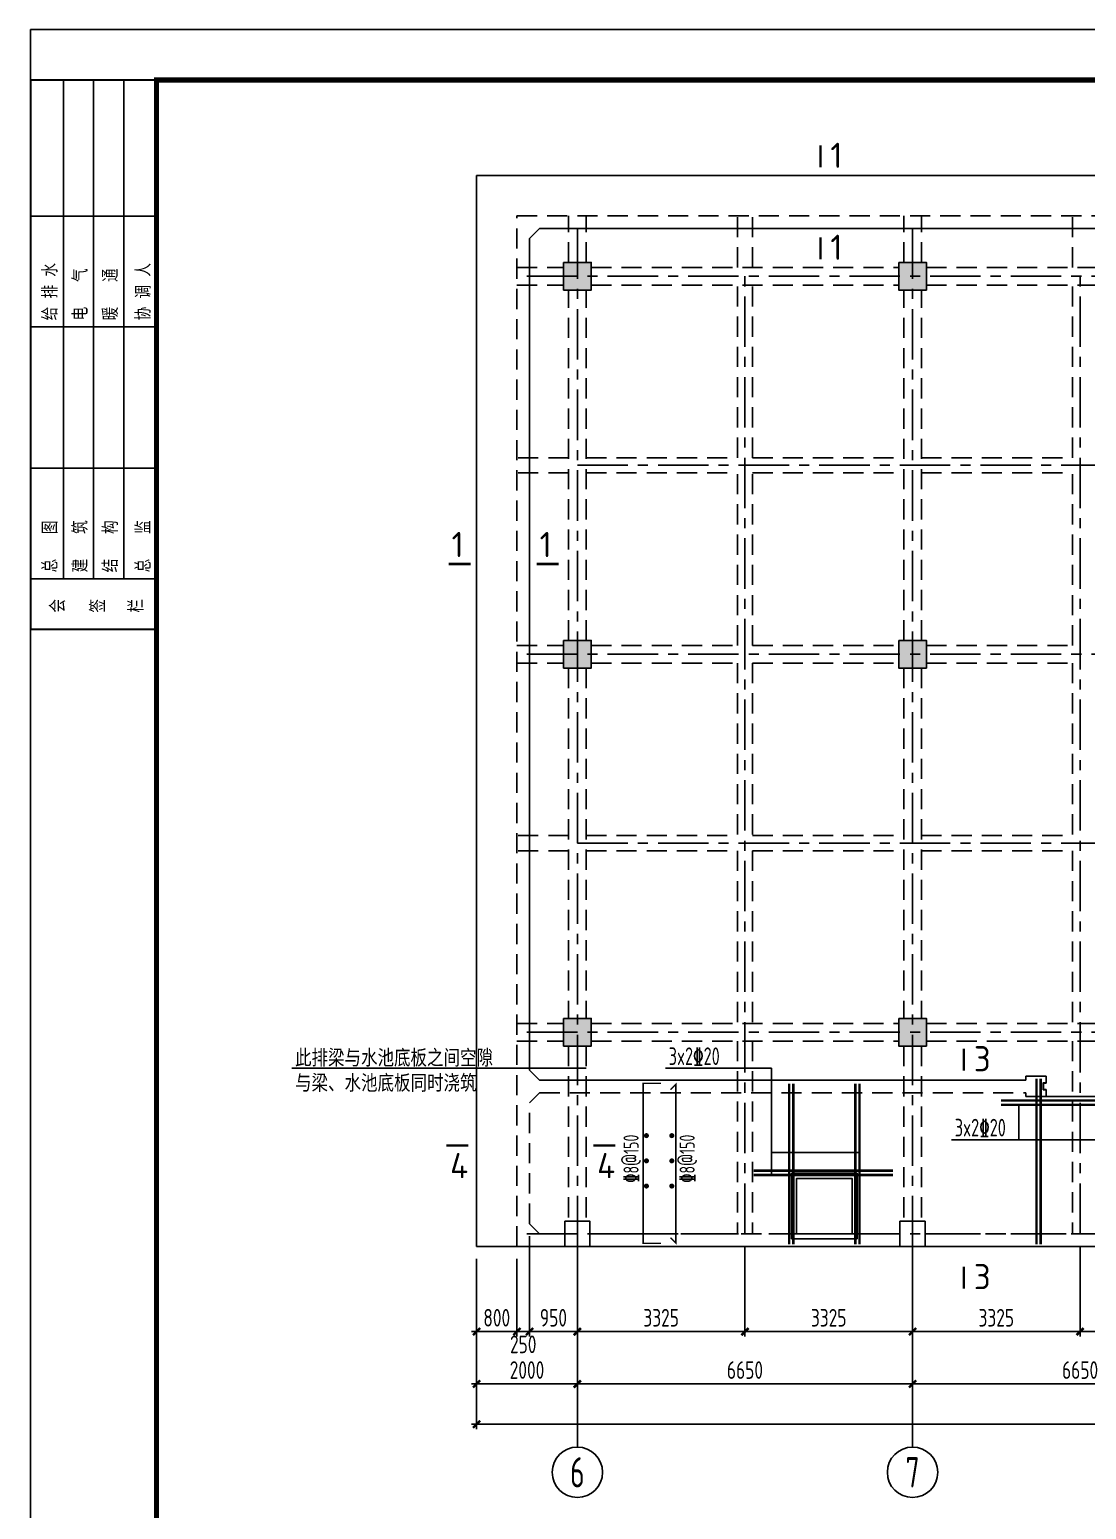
# Model space of a CAD drawing. Extents: x 665703 to 1047784, y -160603 to 92239.
# Drawn here: x 963647 to 984616, y 9151 to 38514 of the extents above; entities that cross this region are included whole.
import ezdxf
from ezdxf.enums import TextEntityAlignment as Align

# ---------------------------------------------------------------- set-up
doc = ezdxf.new("R2010")
doc.units = 0
doc.header["$LTSCALE"] = 800
doc.linetypes.add('CENTER', pattern=[2, 1.25, -0.25, 0.25, -0.25])
doc.linetypes.add('DASHED', pattern=[0.75, 0.5, -0.25])
doc.layers.get('0').update_dxf_attribs({"linetype": 'CONTINUOUS'})
doc.layers.get('Defpoints').update_dxf_attribs({"linetype": 'CONTINUOUS'})
for name, color, linetype in [('AXIS', 4, 'CENTER'), ('BEAM', 3, 'DASHED'), ('COLU', 3, 'CONTINUOUS'), ('DIM', 2, 'CONTINUOUS'), ('HATCH', 254, 'CONTINUOUS'), ('NUM', 7, 'CONTINUOUS'), ('REIN', 1, 'CONTINUOUS'), ('STEEL', 7, 'CONTINUOUS'), ('TEXT', 7, 'CONTINUOUS'), ('THICK', 6, 'CONTINUOUS'), ('TK', 7, 'CONTINUOUS'), ('中粗', 3, 'CONTINUOUS'), ('细线', 7, 'CONTINUOUS')]:
    doc.layers.add(name, color=color, linetype=linetype)
doc.styles.add('title1', font='SIMHEI.TTF', dxfattribs={"width": 0.8})
doc.styles.add('TSSD_Axis', font='tssdeng.shx', dxfattribs={"width": 0.7, "bigfont": 'tssdchn.shx'})
doc.styles.add('TSSD_Dimension', font='Tssdeng.shx', dxfattribs={"width": 0.75, "bigfont": 'hztxt.shx'})
doc.styles.add('TSSD_Label', font='Tssdeng.shx', dxfattribs={"width": 0.7, "bigfont": 'hztxt.shx'})
doc.styles.add('TSSD_Norm', font='Tssdeng.shx', dxfattribs={"bigfont": 'hztxt.shx'})
doc.styles.add('TSSD_Rein', font='Tssdeng.shx', dxfattribs={"width": 0.7, "bigfont": 'hztxt.shx'})
doc.dimstyles.new('TSSD_100_100', dxfattribs={"dimtxt": 350, "dimasz": 100, "dimexe": 100, "dimexo": 250, "dimgap": 100, "dimtad": 1, "dimdec": 0, "dimzin": 0, "dimdsep": 46, "dimtxsty": 'TSSD_Dimension', "dimblk": 'ARCHTICK', "dimcen": 0, "dimdle": 100, "dimclrt": 7, "dimadec": 0, "dimazin": 0, "dimtfac": 1, "dimtdec": 0, "dimtix": 1, "dimtmove": 2, "dimatfit": 3, "dimldrblk": 'ARCHTICK', "dimfxl": 0, "dimtolj": 1, "dimtzin": 0, "dimarcsym": 0})

# ---------------------------------------------------------------- blocks, each defined once
blk = doc.blocks.new('ts_axno')
at = {"color": 0, "linetype": 'ByBlock', "lineweight": -2}
blk.add_circle((0, 0), 0.5, dxfattribs=at)
at = {"color": 0, "linetype": 'ByBlock', "lineweight": -2, "style": 'TSSD_Axis', "width": 0.7}
blk.add_attdef('A', text='', height=0.6, dxfattribs=at).set_placement((0, 0), align=Align.MIDDLE_CENTER)
blk = doc.blocks.new('_ArchTick')
at = {"color": 0, "const_width": 0.5}
blk.add_lwpolyline([(-0.71, -0.71), (0.71, 0.71)], dxfattribs=at)
blk = doc.blocks.new('*D250')
at = {"layer": 'Defpoints', "color": 0, "transparency": 16777216}
for p in [(981166, 14370), (987816, 14370), (981166, 11641)]:
    blk.add_point(p, dxfattribs=at)
at = {"layer": 'DIM', "color": 0, "lineweight": -2, "transparency": 16777216}
for p, q in [((981166, 14120), (981166, 11541)), ((987816, 14120), (987816, 11541)), ((987916, 11641), (981066, 11641))]:
    blk.add_line(p, q, dxfattribs=at)
at = {"layer": 'DIM', "color": 0, "lineweight": -2, "transparency": 16777216, "xscale": 100, "yscale": 100, "zscale": 100, "rotation": 180}
blk.add_blockref('_ArchTick', (981166, 11641), dxfattribs=at)
at = {"layer": 'DIM', "color": 0, "lineweight": -2, "transparency": 16777216, "xscale": 100, "yscale": 100, "zscale": 100}
blk.add_blockref('_ArchTick', (987816, 11641), dxfattribs=at)
at = {"layer": 'DIM', "color": 7, "transparency": 16777216, "insert": (984491, 11916), "char_height": 350, "attachment_point": 5, "style": 'TSSD_Dimension'}
blk.add_mtext('\\A1;6650', dxfattribs=at)
blk = doc.blocks.new('*D251')
at = {"layer": 'Defpoints', "color": 0, "transparency": 16777216}
for p in [(974516, 14370), (981166, 14370), (974516, 11641)]:
    blk.add_point(p, dxfattribs=at)
at = {"layer": 'DIM', "color": 0, "lineweight": -2, "transparency": 16777216}
for p, q in [((974516, 14120), (974516, 11541)), ((981166, 14120), (981166, 11541)), ((981266, 11641), (974416, 11641))]:
    blk.add_line(p, q, dxfattribs=at)
at = {"layer": 'DIM', "color": 0, "lineweight": -2, "transparency": 16777216, "xscale": 100, "yscale": 100, "zscale": 100, "rotation": 180}
blk.add_blockref('_ArchTick', (974516, 11641), dxfattribs=at)
at = {"layer": 'DIM', "color": 0, "lineweight": -2, "transparency": 16777216, "xscale": 100, "yscale": 100, "zscale": 100}
blk.add_blockref('_ArchTick', (981166, 11641), dxfattribs=at)
at = {"layer": 'DIM', "color": 7, "transparency": 16777216, "insert": (977841, 11916), "char_height": 350, "attachment_point": 5, "style": 'TSSD_Dimension'}
blk.add_mtext('\\A1;6650', dxfattribs=at)
blk = doc.blocks.new('*D252')
at = {"layer": 'Defpoints', "color": 0, "transparency": 16777216}
for p in [(972516, 14120), (1003116, 14370), (1003116, 10841)]:
    blk.add_point(p, dxfattribs=at)
at = {"layer": 'DIM', "color": 0, "lineweight": -2, "transparency": 16777216}
for p, q in [((1003116, 14120), (1003116, 10741)), ((972516, 13870), (972516, 10741)), ((972416, 10841), (1003216, 10841))]:
    blk.add_line(p, q, dxfattribs=at)
at = {"layer": 'DIM', "color": 0, "lineweight": -2, "transparency": 16777216, "xscale": 100, "yscale": 100, "zscale": 100, "rotation": 180}
blk.add_blockref('_ArchTick', (972516, 10841), dxfattribs=at)
at = {"layer": 'DIM', "color": 0, "lineweight": -2, "transparency": 16777216, "xscale": 100, "yscale": 100, "zscale": 100}
blk.add_blockref('_ArchTick', (1003116, 10841), dxfattribs=at)
at = {"layer": 'DIM', "color": 7, "transparency": 16777216, "insert": (987816, 11116), "char_height": 350, "attachment_point": 5, "style": 'TSSD_Dimension'}
blk.add_mtext('\\A1;30600', dxfattribs=at)
blk = doc.blocks.new('*D232')
at = {"layer": 'Defpoints', "color": 0, "transparency": 16777216}
for p in [(972516, 14370), (973316, 14370), (973316, 12679)]:
    blk.add_point(p, dxfattribs=at)
at = {"layer": 'DIM', "color": 0, "lineweight": -2, "transparency": 16777216}
for p, q in [((972516, 14120), (972516, 12579)), ((973316, 14120), (973316, 12579)), ((972416, 12679), (973416, 12679))]:
    blk.add_line(p, q, dxfattribs=at)
at = {"layer": 'DIM', "color": 0, "lineweight": -2, "transparency": 16777216, "xscale": 100, "yscale": 100, "zscale": 100, "rotation": 180}
blk.add_blockref('_ArchTick', (972516, 12679), dxfattribs=at)
at = {"layer": 'DIM', "color": 0, "lineweight": -2, "transparency": 16777216, "xscale": 100, "yscale": 100, "zscale": 100}
blk.add_blockref('_ArchTick', (973316, 12679), dxfattribs=at)
at = {"layer": 'DIM', "color": 7, "transparency": 16777216, "insert": (972916, 12954), "char_height": 350, "attachment_point": 5, "style": 'TSSD_Dimension'}
blk.add_mtext('\\A1;800', dxfattribs=at)
blk = doc.blocks.new('*D233')
at = {"layer": 'Defpoints', "color": 0, "transparency": 16777216}
for p in [(973566, 14820), (973316, 14370), (973566, 12679)]:
    blk.add_point(p, dxfattribs=at)
at = {"layer": 'DIM', "color": 0, "lineweight": -2, "transparency": 16777216}
for p, q in [((973566, 14570), (973566, 12579)), ((973316, 14120), (973316, 12579)), ((973216, 12679), (973666, 12679))]:
    blk.add_line(p, q, dxfattribs=at)
at = {"layer": 'DIM', "color": 0, "lineweight": -2, "transparency": 16777216, "xscale": 100, "yscale": 100, "zscale": 100, "rotation": 180}
blk.add_blockref('_ArchTick', (973316, 12679), dxfattribs=at)
at = {"layer": 'DIM', "color": 0, "lineweight": -2, "transparency": 16777216, "xscale": 100, "yscale": 100, "zscale": 100}
blk.add_blockref('_ArchTick', (973566, 12679), dxfattribs=at)
at = {"layer": 'DIM', "color": 7, "transparency": 16777216, "insert": (973441, 12426), "char_height": 350, "attachment_point": 5, "style": 'TSSD_Dimension'}
blk.add_mtext('\\A1;250', dxfattribs=at)
blk = doc.blocks.new('*D234')
at = {"layer": 'Defpoints', "color": 0, "transparency": 16777216}
for p in [(973566, 14820), (974516, 14370), (974516, 12679)]:
    blk.add_point(p, dxfattribs=at)
at = {"layer": 'DIM', "color": 0, "lineweight": -2, "transparency": 16777216}
for p, q in [((973566, 14570), (973566, 12579)), ((974516, 14120), (974516, 12579)), ((973466, 12679), (974616, 12679))]:
    blk.add_line(p, q, dxfattribs=at)
at = {"layer": 'DIM', "color": 0, "lineweight": -2, "transparency": 16777216, "xscale": 100, "yscale": 100, "zscale": 100, "rotation": 180}
blk.add_blockref('_ArchTick', (973566, 12679), dxfattribs=at)
at = {"layer": 'DIM', "color": 0, "lineweight": -2, "transparency": 16777216, "xscale": 100, "yscale": 100, "zscale": 100}
blk.add_blockref('_ArchTick', (974516, 12679), dxfattribs=at)
at = {"layer": 'DIM', "color": 7, "transparency": 16777216, "insert": (974041, 12954), "char_height": 350, "attachment_point": 5, "style": 'TSSD_Dimension'}
blk.add_mtext('\\A1;950', dxfattribs=at)
blk = doc.blocks.new('*D235')
at = {"layer": 'Defpoints', "color": 0, "transparency": 16777216}
for p in [(977841, 14620), (974516, 14370), (977841, 12679)]:
    blk.add_point(p, dxfattribs=at)
at = {"layer": 'DIM', "color": 0, "lineweight": -2, "transparency": 16777216}
for p, q in [((974516, 14120), (974516, 12579)), ((977841, 14370), (977841, 12579)), ((974416, 12679), (977941, 12679))]:
    blk.add_line(p, q, dxfattribs=at)
at = {"layer": 'DIM', "color": 0, "lineweight": -2, "transparency": 16777216, "xscale": 100, "yscale": 100, "zscale": 100, "rotation": 180}
blk.add_blockref('_ArchTick', (974516, 12679), dxfattribs=at)
at = {"layer": 'DIM', "color": 0, "lineweight": -2, "transparency": 16777216, "xscale": 100, "yscale": 100, "zscale": 100}
blk.add_blockref('_ArchTick', (977841, 12679), dxfattribs=at)
at = {"layer": 'DIM', "color": 7, "transparency": 16777216, "insert": (976178, 12954), "char_height": 350, "attachment_point": 5, "style": 'TSSD_Dimension'}
blk.add_mtext('\\A1;3325', dxfattribs=at)
blk = doc.blocks.new('*D236')
at = {"layer": 'Defpoints', "color": 0, "transparency": 16777216}
for p in [(977841, 14620), (981166, 14370), (981166, 12679)]:
    blk.add_point(p, dxfattribs=at)
at = {"layer": 'DIM', "color": 0, "lineweight": -2, "transparency": 16777216}
for p, q in [((977841, 14370), (977841, 12579)), ((981166, 14120), (981166, 12579)), ((977741, 12679), (981266, 12679))]:
    blk.add_line(p, q, dxfattribs=at)
at = {"layer": 'DIM', "color": 0, "lineweight": -2, "transparency": 16777216, "xscale": 100, "yscale": 100, "zscale": 100, "rotation": 180}
blk.add_blockref('_ArchTick', (977841, 12679), dxfattribs=at)
at = {"layer": 'DIM', "color": 0, "lineweight": -2, "transparency": 16777216, "xscale": 100, "yscale": 100, "zscale": 100}
blk.add_blockref('_ArchTick', (981166, 12679), dxfattribs=at)
at = {"layer": 'DIM', "color": 7, "transparency": 16777216, "insert": (979503, 12954), "char_height": 350, "attachment_point": 5, "style": 'TSSD_Dimension'}
blk.add_mtext('\\A1;3325', dxfattribs=at)
blk = doc.blocks.new('*D237')
at = {"layer": 'Defpoints', "color": 0, "transparency": 16777216}
for p in [(984491, 14620), (981166, 14370), (984491, 12679)]:
    blk.add_point(p, dxfattribs=at)
at = {"layer": 'DIM', "color": 0, "lineweight": -2, "transparency": 16777216}
for p, q in [((981166, 14120), (981166, 12579)), ((984491, 14370), (984491, 12579)), ((981066, 12679), (984591, 12679))]:
    blk.add_line(p, q, dxfattribs=at)
at = {"layer": 'DIM', "color": 0, "lineweight": -2, "transparency": 16777216, "xscale": 100, "yscale": 100, "zscale": 100, "rotation": 180}
blk.add_blockref('_ArchTick', (981166, 12679), dxfattribs=at)
at = {"layer": 'DIM', "color": 0, "lineweight": -2, "transparency": 16777216, "xscale": 100, "yscale": 100, "zscale": 100}
blk.add_blockref('_ArchTick', (984491, 12679), dxfattribs=at)
at = {"layer": 'DIM', "color": 7, "transparency": 16777216, "insert": (982828, 12954), "char_height": 350, "attachment_point": 5, "style": 'TSSD_Dimension'}
blk.add_mtext('\\A1;3325', dxfattribs=at)
blk = doc.blocks.new('*D238')
at = {"layer": 'Defpoints', "color": 0, "transparency": 16777216}
for p in [(984491, 14620), (987816, 14370), (987816, 12679)]:
    blk.add_point(p, dxfattribs=at)
at = {"layer": 'DIM', "color": 0, "lineweight": -2, "transparency": 16777216}
for p, q in [((984491, 14370), (984491, 12579)), ((987816, 14120), (987816, 12579)), ((984391, 12679), (987916, 12679))]:
    blk.add_line(p, q, dxfattribs=at)
at = {"layer": 'DIM', "color": 0, "lineweight": -2, "transparency": 16777216, "xscale": 100, "yscale": 100, "zscale": 100, "rotation": 180}
blk.add_blockref('_ArchTick', (984491, 12679), dxfattribs=at)
at = {"layer": 'DIM', "color": 0, "lineweight": -2, "transparency": 16777216, "xscale": 100, "yscale": 100, "zscale": 100}
blk.add_blockref('_ArchTick', (987816, 12679), dxfattribs=at)
at = {"layer": 'DIM', "color": 7, "transparency": 16777216, "insert": (986153, 12954), "char_height": 350, "attachment_point": 5, "style": 'TSSD_Dimension'}
blk.add_mtext('\\A1;3325', dxfattribs=at)
blk = doc.blocks.new('*D246')
at = {"layer": 'Defpoints', "color": 0, "transparency": 16777216}
for p in [(972516, 14370), (974516, 14370), (974516, 11641)]:
    blk.add_point(p, dxfattribs=at)
at = {"layer": 'DIM', "color": 0, "lineweight": -2, "transparency": 16777216}
for p, q in [((972516, 14120), (972516, 11541)), ((974516, 14120), (974516, 11541)), ((972416, 11641), (974616, 11641))]:
    blk.add_line(p, q, dxfattribs=at)
at = {"layer": 'DIM', "color": 0, "lineweight": -2, "transparency": 16777216, "xscale": 100, "yscale": 100, "zscale": 100, "rotation": 180}
blk.add_blockref('_ArchTick', (972516, 11641), dxfattribs=at)
at = {"layer": 'DIM', "color": 0, "lineweight": -2, "transparency": 16777216, "xscale": 100, "yscale": 100, "zscale": 100}
blk.add_blockref('_ArchTick', (974516, 11641), dxfattribs=at)
at = {"layer": 'DIM', "color": 7, "transparency": 16777216, "insert": (973516, 11916), "char_height": 350, "attachment_point": 5, "style": 'TSSD_Dimension'}
blk.add_mtext('\\A1;2000', dxfattribs=at)

msp = doc.modelspace()

# ---------------------------------------------------------------- hatches: boundary and pattern name
at = {"layer": 'HATCH'}
for points in [[(974241, 33894.9), (974791, 33894.9), (974791, 33344.9), (974241, 33344.9)], [(980891, 33894.9), (981441, 33894.9), (981441, 33344.9), (980891, 33344.9)], [(974241, 26394.9), (974791, 26394.9), (974791, 25844.9), (974241, 25844.9)], [(980891, 26394.9), (981441, 26394.9), (981441, 25844.9), (980891, 25844.9)], [(974241, 18894.9), (974791, 18894.9), (974791, 18344.9), (974241, 18344.9)], [(980891, 18894.9), (981441, 18894.9), (981441, 18344.9), (980891, 18344.9)]]:
    msp.add_hatch(color=256, dxfattribs=at).paths.add_polyline_path(points)

# ---------------------------------------------------------------- linework, layer by layer
at = {"layer": 'AXIS'}
for p, q in [((974516, 14369.9), (974516, 34619.9)), ((981166, 14369.9), (981166, 34619.9)), ((973516, 33619.9), (1002116, 33619.9)), ((977841, 14619.9), (977841, 33619.9)), ((984491, 14619.9), (984491, 33619.9)), ((974516, 29869.9), (1001116, 29869.9)), ((973516, 26119.9), (1002116, 26119.9)), ((974516, 22369.9), (1001116, 22369.9)), ((973516, 18619.9), (1002116, 18619.9)), ((973516, 14619.9), (1002116, 14619.9))]:
    msp.add_line(p, q, dxfattribs=at)
at = {"layer": 'BEAM'}
for p, q in [((973316, 14369.9), (973316, 34819.9)), ((973316, 34819.9), (1002316, 34819.9)), ((974341, 33894.9), (974341, 34819.9)), ((974691, 33894.9), (974691, 34819.9)), ((977691, 33794.9), (977691, 34819.9)), ((977991, 33794.9), (977991, 34819.9)), ((980991, 33894.9), (980991, 34819.9)), ((981341, 33894.9), (981341, 34819.9)), ((984341, 33794.9), (984341, 34819.9)), ((973316, 33794.9), (974241, 33794.9)), ((974791, 33794.9), (980891, 33794.9)), ((981441, 33794.9), (987541, 33794.9)), ((973316, 33444.9), (974241, 33444.9)), ((974341, 26394.9), (974341, 33344.9)), ((974691, 26394.9), (974691, 33344.9)), ((974791, 33444.9), (980891, 33444.9)), ((977691, 30019.9), (977691, 33444.9)), ((977991, 30019.9), (977991, 33444.9)), ((980991, 26394.9), (980991, 33344.9)), ((981341, 26394.9), (981341, 33344.9)), ((981441, 33444.9), (987541, 33444.9)), ((984341, 30019.9), (984341, 33444.9)), ((974341, 30019.9), (973316, 30019.9)), ((974691, 30019.9), (977691, 30019.9)), ((977991, 30019.9), (980991, 30019.9)), ((981341, 30019.9), (984341, 30019.9)), ((974341, 29719.9), (973316, 29719.9)), ((974691, 29719.9), (977691, 29719.9)), ((977691, 26294.9), (977691, 29719.9)), ((977991, 29719.9), (980991, 29719.9)), ((977991, 26294.9), (977991, 29719.9)), ((981341, 29719.9), (984341, 29719.9)), ((984341, 26294.9), (984341, 29719.9)), ((973316, 26294.9), (974241, 26294.9)), ((974791, 26294.9), (977691, 26294.9)), ((977991, 26294.9), (980891, 26294.9)), ((981441, 26294.9), (984341, 26294.9)), ((973316, 25944.9), (974241, 25944.9)), ((974341, 25844.9), (974341, 18894.9)), ((974691, 25844.9), (974691, 18894.9)), ((974791, 25944.9), (977691, 25944.9)), ((977691, 25944.9), (977691, 22519.9)), ((977991, 25944.9), (980891, 25944.9)), ((977991, 25944.9), (977991, 22519.9)), ((980991, 25844.9), (980991, 18894.9)), ((981341, 25844.9), (981341, 18894.9)), ((981441, 25944.9), (984341, 25944.9)), ((984341, 25944.9), (984341, 22519.9)), ((974341, 22519.9), (973316, 22519.9)), ((974691, 22519.9), (977691, 22519.9)), ((977991, 22519.9), (980991, 22519.9)), ((981341, 22519.9), (984341, 22519.9)), ((974341, 22219.9), (973316, 22219.9)), ((974691, 22219.9), (977691, 22219.9)), ((977691, 22219.9), (977691, 18794.9)), ((977991, 22219.9), (980991, 22219.9)), ((977991, 22219.9), (977991, 18794.9)), ((981341, 22219.9), (984341, 22219.9)), ((984341, 22219.9), (984341, 18794.9)), ((973316, 18794.9), (974241, 18794.9)), ((974791, 18794.9), (980891, 18794.9)), ((981441, 18794.9), (987541, 18794.9)), ((973316, 18444.9), (974241, 18444.9)), ((974341, 18344.9), (974341, 14869.9)), ((974691, 18344.9), (974691, 14869.9)), ((974791, 18444.9), (980891, 18444.9)), ((977691, 18444.9), (977691, 14619.9)), ((977991, 18444.9), (977991, 14619.9)), ((980991, 18344.9), (980991, 14869.9)), ((981341, 18344.9), (981341, 14869.9)), ((981441, 18444.9), (987541, 18444.9)), ((984341, 18444.9), (984341, 14619.9)), ((973766, 17419.9), (983416, 17419.9)), ((973566, 14819.9), (973566, 17219.9)), ((973766, 14619.9), (974266, 14619.9)), ((974766, 14619.9), (980916, 14619.9)), ((981416, 14619.9), (987566, 14619.9))]:
    msp.add_line(p, q, dxfattribs=at)
at = {"layer": 'COLU'}
for points in [[(974241, 33894.9), (974791, 33894.9), (974791, 33344.9), (974241, 33344.9)], [(980891, 33894.9), (981441, 33894.9), (981441, 33344.9), (980891, 33344.9)], [(974241, 26394.9), (974791, 26394.9), (974791, 25844.9), (974241, 25844.9)], [(980891, 26394.9), (981441, 26394.9), (981441, 25844.9), (980891, 25844.9)], [(974241, 18894.9), (974791, 18894.9), (974791, 18344.9), (974241, 18344.9)], [(980891, 18894.9), (981441, 18894.9), (981441, 18344.9), (980891, 18344.9)], [(974266, 14869.9), (974766, 14869.9), (974766, 14369.9), (974266, 14369.9)], [(980916, 14869.9), (981416, 14869.9), (981416, 14369.9), (980916, 14369.9)]]:
    msp.add_lwpolyline(points, close=True, dxfattribs=at)
at = {"layer": 'NUM'}
for p, q in [((974516, 14369.9), (974516, 10387.6)), ((981166, 14369.9), (981166, 10387.6))]:
    msp.add_line(p, q, dxfattribs=at)
at = {"layer": 'REIN'}
for points, const_width in [([(976171.9, 17604.1), (975821.2, 17604.1), (975821.2, 14429.3), (976171.9, 14429.3)], 30), ([(976362.7, 14545.5), (976468.7, 14439.5), (976468.7, 17583.9), (976362.7, 17477.8)], 30), ([(983624.4, 14413.7), (983624.4, 17695)], 50), ([(983709.5, 14413.7), (983709.5, 17695)], 50)]:
    msp.add_lwpolyline(points, dxfattribs=dict(at, const_width=const_width))
for points in [[(978716.7, 14413.7, 50, 50, 0), (978716.7, 17601.3, 50, 50, 0)], [(978801.7, 14413.7, 50, 50, 0), (978801.7, 17601.3, 50, 50, 0)], [(980029.5, 14413.7, 50, 50, 0), (980029.5, 17601.3, 50, 50, 0)], [(980114.6, 14413.7, 50, 50, 0), (980114.6, 17601.3, 50, 50, 0)], [(986145.1, 17265.2, 50, 50, 0), (982919.4, 17265.2, 50, 50, 0)], [(986145.1, 17180.1, 50, 50, 0), (982919.4, 17180.1, 50, 50, 0)], [(980778.5, 15872.4, 50, 50, 0), (978011.7, 15872.4, 50, 50, 0)], [(980778.5, 15787.4, 50, 50, 0), (978011.7, 15787.4, 50, 50, 0)]]:
    msp.add_lwpolyline(points, format="xyseb", dxfattribs=at)
for points in [[(975911.2, 16567.3, 50, 50, 1), (975861.2, 16567.3, 50, 50, 1)], [(976414.7, 16567.3, 50, 50, 1), (976364.7, 16567.3, 50, 50, 1)], [(975911.2, 16067.3, 50, 50, 1), (975861.2, 16067.3, 50, 50, 1)], [(976414.7, 16067.3, 50, 50, 1), (976364.7, 16067.3, 50, 50, 1)], [(975911.2, 15567.3, 50, 50, 1), (975861.2, 15567.3, 50, 50, 1)], [(976414.7, 15567.3, 50, 50, 1), (976364.7, 15567.3, 50, 50, 1)]]:
    msp.add_lwpolyline(points, format="xyseb", close=True, dxfattribs=at)
at = {"layer": 'STEEL'}
msp.add_lwpolyline([(983758, 17474.9), (983816, 17474.9), (983816, 17477.5, 0.3853136), (983811.7, 17482.2), (983772.5, 17486.2, -0.3853136), (983764, 17495.6), (983764, 17594.2, -0.3853136), (983772.5, 17603.7), (983811.7, 17607.6, 0.3853136), (983816, 17612.3), (983816, 17614.9), (983758, 17614.9), (983758, 17474.9)], format="xyb", dxfattribs=at)
at = {"layer": 'TEXT'}
msp.add_line((974691, 17904.2), (968849.3, 17904.2), dxfattribs=at)
at = {"layer": 'THICK'}
for points in [[(979339, 36218.8, 50, 50, 0), (979339, 35784.2, 50, 50, 0)], [(979339, 34393.4, 50, 50, 0), (979339, 33958.8, 50, 50, 0)], [(971962.8, 27909.1, 50, 50, 0), (972397.4, 27909.1, 50, 50, 0)], [(973710.2, 27909.1, 50, 50, 0), (974144.8, 27909.1, 50, 50, 0)], [(982184.9, 18292.3, 50, 50, 0), (982184.9, 17857.7, 50, 50, 0)], [(972351.7, 16373.2, 50, 50, 0), (971917.1, 16373.2, 50, 50, 0)], [(975268.9, 16373.2, 50, 50, 0), (974834.3, 16373.2, 50, 50, 0)], [(982184.9, 13968.7, 50, 50, 0), (982184.9, 13534.1, 50, 50, 0)]]:
    msp.add_lwpolyline(points, format="xyseb", dxfattribs=at)
at = {"layer": 'TK', "color": 2}
for p, q in [((964316.6, 37514.4), (964316.6, 27614.4)), ((964916.6, 37514.4), (964916.6, 27614.4)), ((965516.6, 37514.4), (965516.6, 27614.4)), ((963666.6, 34814.4), (966166.6, 34814.4)), ((963666.6, 32614.4), (966166.6, 32614.4)), ((963666.6, 29814.4), (966166.6, 29814.4)), ((963666.6, 27614.4), (966166.6, 27614.4))]:
    msp.add_line(p, q, dxfattribs=at)
msp.add_lwpolyline([(1047766.6, 38514.4), (963666.6, 38514.4), (963666.6, -20885.6), (1047766.6, -20885.6)], close=True, dxfattribs=at)
for points, const_width in [([(963666.6, 37514.4), (966166.6, 37514.4), (966166.6, 26614.4), (963666.6, 26614.4)], 40), ([(966166.6, 37514.4), (1046766.6, 37514.4), (1046766.6, -19885.6), (966166.6, -19885.6)], 100)]:
    msp.add_lwpolyline(points, close=True, dxfattribs=dict(at, const_width=const_width))
at = {"layer": '中粗'}
for p, q in [((972516, 14369.9), (972516, 35619.9)), ((972516, 35619.9), (1003116, 35619.9)), ((973566, 34369.9), (973766, 34569.9)), ((973566, 17869.9), (973566, 34369.9)), ((973766, 34569.9), (1001866, 34569.9)), ((973566, 17869.9), (973766, 17669.9)), ((973766, 17669.9), (983416, 17669.9)), ((973566, 17219.9), (973766, 17419.9)), ((983816, 17344.9), (985166, 17344.9)), ((973566, 14819.9), (973766, 14619.9)), ((972516, 14369.9), (1003116, 14369.9))]:
    msp.add_line(p, q, dxfattribs=at)
for points in [[(983816, 17612.3), (983816, 17744.9), (983416, 17744.9), (983416, 17669.9)], [(983416, 17419.9), (983416, 17344.9), (983816, 17344.9), (983816, 17344.9)], [(983816, 17344.9), (983816, 17477.5)]]:
    msp.add_lwpolyline(points, dxfattribs=at)
for points in [[(978765.6, 14519.9), (980065.6, 14519.9), (980065.6, 15819.9), (978765.6, 15819.9)], [(978865.6, 14619.9), (979965.6, 14619.9), (979965.6, 15719.9), (978865.6, 15719.9)]]:
    msp.add_lwpolyline(points, close=True, dxfattribs=at)
at = {"layer": '细线'}
for p, q in [((978366.2, 17904.2), (976263.9, 17904.2)), ((978366.2, 17904.2), (978366.2, 15787.4)), ((983273.9, 16487.1), (983273.9, 17180.1)), ((985360.9, 16487.1), (981940.6, 16487.1)), ((980114.6, 16232.4), (978366.2, 16232.4))]:
    msp.add_line(p, q, dxfattribs=at)

# ---------------------------------------------------------------- block references
at = {"layer": 'NUM'}
ref = msp.add_blockref('ts_axno', (974516, 9887.6), dxfattribs=dict(at, xscale=-1000, yscale=1000, zscale=1000, rotation=180))
ref.add_attrib('6', '6', dxfattribs={"height": 600, "style": 'TSSD_Axis', "width": 0.7}).set_placement((974516, 9887.6), align=Align.MIDDLE_CENTER)
ref = msp.add_blockref('ts_axno', (981166, 9887.6), dxfattribs=dict(at, xscale=-1000, yscale=1000, zscale=1000, rotation=180))
ref.add_attrib('7', '7', dxfattribs={"height": 600, "style": 'TSSD_Axis', "width": 0.7}).set_placement((981166, 9887.6), align=Align.MIDDLE_CENTER)

# ---------------------------------------------------------------- texts
at = {"layer": 'TEXT', "style": 'title1', "width": 0.8}
for s, p in [('此排梁与水池底板之间空隙', (968913.3, 17968.6)), ('与梁、水池底板同时浇筑', (968913.3, 17469.4))]:
    msp.add_text(s, height=300, dxfattribs=at).set_placement(p)
at = {"layer": 'TEXT', "color": 1, "style": 'TSSD_Norm', "width": 0.7}
for p in [(976327.9, 17968.6), (982004.6, 16551.5)]:
    msp.add_text('3x2%%13220', height=350, dxfattribs=at).set_placement(p)
at = {"layer": 'TEXT', "style": 'TSSD_Rein', "width": 0.7}
for p in [(975731.3, 15635.1), (976844.3, 15635.1)]:
    msp.add_text('%%1328@150', height=300, rotation=90, dxfattribs=at).set_placement(p)
at = {"layer": 'THICK', "style": 'TSSD_Label'}
for s, p in [('1', (979536.1, 35769.7)), ('1', (979536.1, 33944.4)), ('1', (972020, 28047)), ('1', (973767.4, 28047)), ('3', (982382, 17843.3)), ('4', (971990.5, 15723.4)), ('4', (974907.6, 15723.4)), ('3', (982382, 13519.7))]:
    msp.add_text(s, height=500, dxfattribs=at).set_placement(p)
at = {"layer": 'TK', "color": 2, "style": 'TSSD_Dimension', "width": 0.9}
for s, p in [('给 排 水', (964202.5, 32744.3)), ('协 调 人', (966052.5, 32744.3)), ('电   气', (964802.5, 32744.3)), ('暖   通', (965402.5, 32744.3)), ('总   图', (964202.5, 27744.3)), ('建   筑', (964802.5, 27744.3)), ('结   构', (965402.5, 27744.3)), ('总   监', (966052.5, 27744.3)), ('会', (964354.3, 26946.8)), ('签', (965151.4, 26946.8)), ('栏', (965910.4, 26946.8))]:
    msp.add_text(s, height=300, rotation=90, dxfattribs=at).set_placement(p)

# ---------------------------------------------------------------- dimensions: what is measured, and where the dimension line sits
at = {"layer": 'DIM'}
dim = msp.add_linear_dim(base=(973566, 12678.9), p1=(973316, 14369.9), p2=(973566, 14819.9), dimstyle='TSSD_100_100', dxfattribs=at)
dim.commit()
dim.dimension.update_dxf_attribs({"geometry": '*D233', "text_midpoint": (973441, 12425.7), "dimtype": 160})
for base, p1, p2, picture, middle in [((974516, 12678.9), (973566, 14819.9), (974516, 14369.9), '*D234', (974041, 12953.9)), ((977841, 12678.9), (974516, 14369.9), (977841, 14619.9), '*D235', (976178.5, 12953.9)), ((981166, 12678.9), (977841, 14619.9), (981166, 14369.9), '*D236', (979503.5, 12953.9)), ((984491, 12678.9), (981166, 14369.9), (984491, 14619.9), '*D237', (982828.5, 12953.9)), ((987816, 12678.9), (984491, 14619.9), (987816, 14369.9), '*D238', (986153.5, 12953.9)), ((1003116, 10840.9), (972516, 14119.9), (1003116, 14369.9), '*D252', (987816, 11115.9)), ((973316, 12678.9), (972516, 14369.9), (973316, 14369.9), '*D232', (972916, 12953.9)), ((974516, 11640.9), (972516, 14369.9), (974516, 14369.9), '*D246', (973516, 11915.9)), ((974516, 11640.9), (981166, 14369.9), (974516, 14369.9), '*D251', (977841, 11915.9)), ((981166, 11640.9), (987816, 14369.9), (981166, 14369.9), '*D250', (984491, 11915.9))]:
    dim = msp.add_linear_dim(base=base, p1=p1, p2=p2, dimstyle='TSSD_100_100', dxfattribs=at)
    dim.commit()
    dim.dimension.update_dxf_attribs({"geometry": picture, "text_midpoint": middle})

doc.saveas('drawing.dxf')
